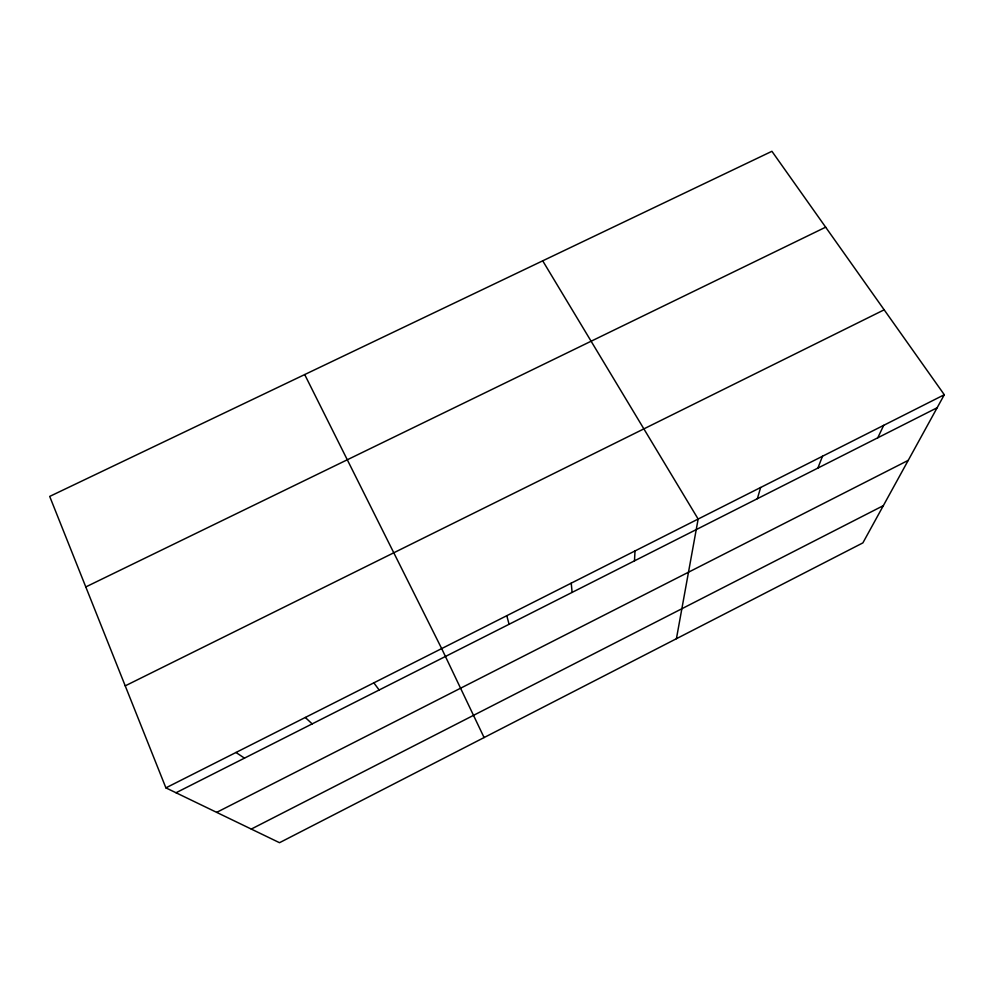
<?xml version="1.0" encoding="UTF-8"?>
<svg xmlns="http://www.w3.org/2000/svg" width="994" height="994" viewBox="0 0 994 994"><rect width="100%" height="100%" fill="white"/><g stroke="black" fill="none" stroke-linecap="round" stroke-linejoin="round"><path stroke-width="1.49" d="M634.483 560.852L635.017 550.924M676.417 638.72L698.148 519.042L542.712 260.826M757.366 498.702L760.634 487.495M817.888 468.087L822.473 456.258M877.801 437.77L883.691 425.333M944.3 394.73L862.879 542.886L279.513 842.701L165.899 787.869L49.7 496.416L771.916 151.299L944.3 394.73L165.899 787.869M251.283 829.071L883.355 505.635M216.667 812.371L908.23 460.359M176.037 792.752L937.143 407.751M125.232 685.848L884.163 309.817M85.795 586.932L825.654 227.179M235.976 752.47L244.474 758.136M305.295 717.469L312.178 723.893M373.843 682.841L379.161 690.01M304.698 374.564L441.671 648.585L484.09 737.56M506.791 615.696L509.09 624.282M571.239 583.143L572.109 592.412"/></g></svg>
